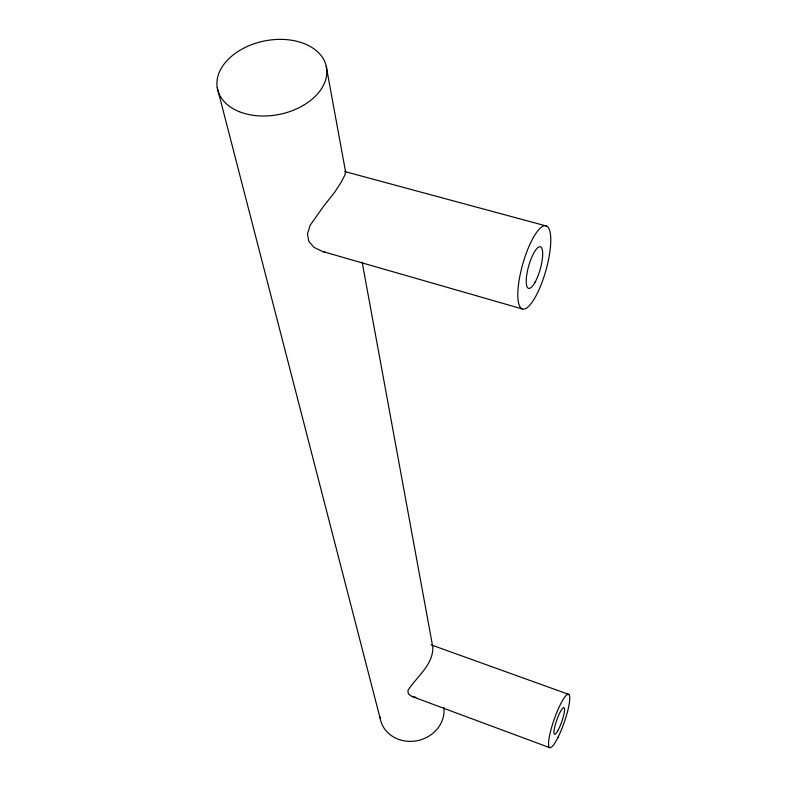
<?xml version="1.0" encoding="UTF-8"?>
<svg xmlns="http://www.w3.org/2000/svg" width="787" height="787" viewBox="0 0 787 787"><rect width="100%" height="100%" fill="white"/><g stroke="black" fill="none" stroke-linecap="round" stroke-linejoin="round"><path stroke-width="1.18" d="M326.212 66.265L345.631 172.097L344.745 175.363L341.017 182.466L334.583 192.362L323.191 206.804L310.117 225.367L307.461 233.867L308.829 241.373L314.062 247.403L322.749 251.555L522.273 308.937M322.749 251.555L324.893 251.85M362.177 262.268L432.82 647.209C433.224 665.271 416.421 676.702 407.873 690.622L408.414 693.967L411.542 696.318L415.92 697.292M546.808 226.125A43.226 12.002 -74.2 0 0 518.751 282.651A43.226 12.002 -74.2 0 0 537.265 293.394A43.226 12.002 -74.2 0 0 546.808 226.125L344.785 171.546L345.631 172.097M431.158 644.868L568.863 694.449M411.542 696.318L549.601 747.65M217.251 87.751L380.19 718.521M443.848 707.356A32.346 28.991 -13.9 0 1 415.231 741.029A32.346 28.991 -13.9 0 1 379.865 716.386M239.179 111.636A55.572 37.471 -11.3 0 0 326.507 76.142A55.572 37.471 -11.3 0 0 249.912 45.331A55.572 37.471 -11.3 0 0 239.179 111.636M558.081 737.203A28.283 5.243 -70.6 0 0 568.853 694.488A28.283 5.243 -70.6 0 0 550.546 731.31A28.283 5.243 -70.6 0 0 558.081 737.203M557.727 730.916A14.136 2.627 -70.6 0 0 564.397 708.27A14.136 2.627 -70.6 0 0 555.573 723.784A14.136 2.627 -70.6 0 0 557.727 730.916M535.121 282.149A21.613 6.001 -74.2 0 0 541.23 247.364A21.613 6.001 -74.2 0 0 527.015 273.207A21.613 6.001 -74.2 0 0 535.121 282.149"/></g></svg>
